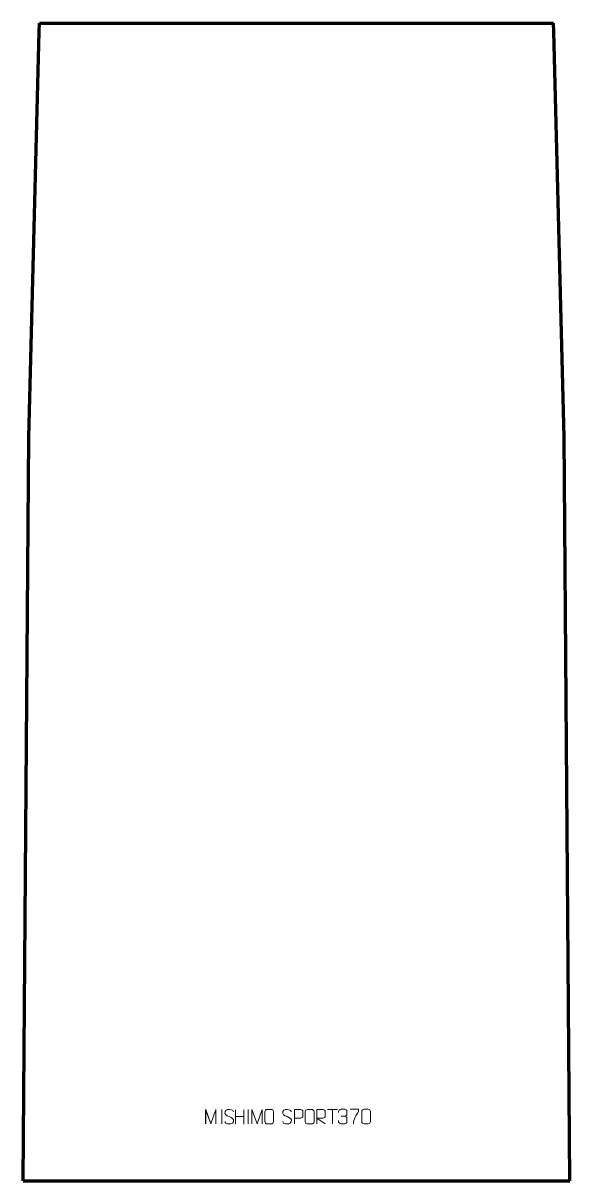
# Model space of a CAD drawing. Header units: millimetres. Extents: x -472 to 472, y -1342 to 658.
import ezdxf

# ---------------------------------------------------------------- set-up
doc = ezdxf.new("R2010")
doc.units = ezdxf.units.MM
doc.header["$MEASUREMENT"] = 0
doc.layers.add('layer 1', color=7, linetype='Continuous')

msp = doc.modelspace()

# ---------------------------------------------------------------- linework, layer by layer
at = {"layer": 'layer 1', "color": 242, "lineweight": 106}
for points in [[(-462.4991, -57.4991), (-462.4991, -57.4991), (-444.9993, 642.5001), (-444.9993, 642.5001)], [(-444.9993, 642.5001), (-444.9993, 642.5001), (-444.2508, 657.5004), (-444.2508, 657.5004)], [(-444.2508, 657.5004), (-444.2508, 657.5004), (444.2491, 657.5004), (444.2491, 657.5004)], [(444.9993, 642.5001), (444.9993, 642.5001), (444.2491, 657.5004), (444.2491, 657.5004)], [(462.4991, -57.4991), (462.4991, -57.4991), (444.9993, 642.5001), (444.9993, 642.5001)], [(-472.4996, -1342.4992), (-472.4996, -1342.4992), (-462.4991, -57.4991), (-462.4991, -57.4991)], [(472.4996, -1342.4992), (472.4996, -1342.4992), (462.4991, -57.4991), (462.4991, -57.4991)], [(-472.4996, -1342.4992), (-472.4996, -1342.4992), (472.4996, -1342.4992), (472.4996, -1342.4992)]]:
    msp.add_open_spline(points, degree=3, dxfattribs=at)
at = {"layer": 'layer 1', "color": 250, "lineweight": 9}
for points, knots in [([(-157.0184, -1244.0445), (-157.0184, -1244.0445), (-157.0184, -1219.0804), (-157.0184, -1219.0804), (-157.0184, -1219.0804), (-157.0184, -1219.0804), (-148.0911, -1244.0445), (-148.0911, -1244.0445), (-148.0911, -1244.0445), (-148.0911, -1244.0445), (-139.329, -1219.081), (-139.329, -1219.081), (-139.329, -1219.081), (-139.329, -1219.081), (-139.329, -1244.0445), (-139.329, -1244.0445)], [0, 0, 0, 0, 0.2, 0.2, 0.2, 0.2, 0.4, 0.4, 0.4, 0.4, 0.6, 0.6, 0.6, 0.6, 1, 1, 1, 1]), ([(-156.9776, -1244.0532), (-156.9776, -1244.0532), (-156.9776, -1219.0953), (-156.9776, -1219.0953), (-156.9776, -1219.0953), (-156.9776, -1219.0953), (-148.0525, -1244.0532), (-148.0525, -1244.0532), (-148.0525, -1244.0532), (-148.0525, -1244.0532), (-139.2926, -1219.0958), (-139.2926, -1219.0958), (-139.2926, -1219.0958), (-139.2926, -1219.0958), (-139.2926, -1244.0532), (-139.2926, -1244.0532)], [0, 0, 0, 0, 0.2, 0.2, 0.2, 0.2, 0.4, 0.4, 0.4, 0.4, 0.6, 0.6, 0.6, 0.6, 1, 1, 1, 1]), ([(-116.2926, -1231.5745), (-120.5409, -1230.1041), (-125.449, -1228.3083), (-123.4439, -1222.788), (-123.4439, -1222.788), (-121.9404, -1218.6481), (-116.7268, -1219.0366), (-113.1232, -1219.6377), (-113.1232, -1219.6377), (-110.2626, -1220.1149), (-109.3979, -1221.3281), (-109.0873, -1223.4122)], [0, 0, 0, 0, 0.25, 0.25, 0.25, 0.25, 0.5, 0.5, 0.5, 0.5, 1, 1, 1, 1]), ([(-77.0184, -1244.0445), (-77.0184, -1244.0445), (-77.0184, -1219.0804), (-77.0184, -1219.0804), (-77.0184, -1219.0804), (-77.0184, -1219.0804), (-68.0911, -1244.0445), (-68.0911, -1244.0445), (-68.0911, -1244.0445), (-68.0911, -1244.0445), (-59.329, -1219.081), (-59.329, -1219.081), (-59.329, -1219.081), (-59.329, -1219.081), (-59.329, -1244.0445), (-59.329, -1244.0445)], [0, 0, 0, 0, 0.2, 0.2, 0.2, 0.2, 0.4, 0.4, 0.4, 0.4, 0.6, 0.6, 0.6, 0.6, 1, 1, 1, 1]), ([(-50.8486, -1219.0863), (-48.5229, -1219.0863), (-46.1968, -1219.0863), (-43.8707, -1219.0863), (-43.8707, -1219.0863), (-41.9241, -1219.0507), (-39.9327, -1220.5423), (-39.906, -1222.9799), (-39.906, -1222.9799), (-39.9064, -1228.7268), (-39.9064, -1234.4741), (-39.906, -1240.2218), (-39.906, -1240.2218), (-40.0458, -1242.5452), (-41.723, -1244.0248), (-43.8707, -1244.0356), (-43.8707, -1244.0356), (-46.2026, -1244.0352), (-48.5345, -1244.0352), (-50.866, -1244.0356), (-50.866, -1244.0356), (-52.791, -1244.141), (-54.7631, -1242.2565), (-54.7519, -1240.2392), (-54.7519, -1240.2392), (-54.7516, -1234.4691), (-54.7516, -1228.6994), (-54.7519, -1222.9301), (-54.7519, -1222.9301), (-54.7477, -1220.792), (-53.001, -1219.0728), (-50.8486, -1219.0863)], [0, 0, 0, 0, 0.111111111, 0.111111111, 0.111111111, 0.111111111, 0.222222222, 0.222222222, 0.222222222, 0.222222222, 0.333333333, 0.333333333, 0.333333333, 0.333333333, 0.444444444, 0.444444444, 0.444444444, 0.444444444, 0.555555556, 0.555555556, 0.555555556, 0.555555556, 0.666666667, 0.666666667, 0.666666667, 0.666666667, 0.777777778, 0.777777778, 0.777777778, 0.777777778, 1, 1, 1, 1]), ([(-16.2926, -1231.5745), (-20.5409, -1230.1041), (-25.449, -1228.3083), (-23.4439, -1222.788), (-23.4439, -1222.788), (-21.9404, -1218.6481), (-16.7268, -1219.0366), (-13.1232, -1219.6377), (-13.1232, -1219.6377), (-10.2626, -1220.1149), (-9.3979, -1221.3281), (-9.0873, -1223.4122)], [0, 0, 0, 0, 0.25, 0.25, 0.25, 0.25, 0.5, 0.5, 0.5, 0.5, 1, 1, 1, 1]), ([(-3.6319, -1244.2282), (-3.6319, -1244.2282), (-3.6319, -1219.2685), (-3.6319, -1219.2685), (-3.6319, -1219.2685), (-0.036, -1219.2685), (3.5602, -1219.2685), (7.1564, -1219.2685), (7.1564, -1219.2685), (9.4822, -1219.3064), (11.04, -1220.7968), (11.0358, -1223.1636), (11.0358, -1223.1636), (11.0354, -1225.1997), (11.0354, -1228.2598), (11.0358, -1230.2963), (11.0358, -1230.2963), (11.0293, -1232.1721), (9.2166, -1234.1145), (7.2065, -1234.1337), (7.2065, -1234.1337), (7.2065, -1234.1337), (-3.6319, -1234.1337), (-3.6319, -1234.1337)], [0, 0, 0, 0, 0.142857143, 0.142857143, 0.142857143, 0.142857143, 0.285714286, 0.285714286, 0.285714286, 0.285714286, 0.428571429, 0.428571429, 0.428571429, 0.428571429, 0.571428571, 0.571428571, 0.571428571, 0.571428571, 0.714285714, 0.714285714, 0.714285714, 0.714285714, 1, 1, 1, 1]), ([(19.1203, -1219.246), (21.487, -1219.246), (23.8541, -1219.246), (26.2212, -1219.246), (26.2212, -1219.246), (28.2022, -1219.2104), (30.2287, -1220.7051), (30.2558, -1223.1478), (30.2558, -1223.1478), (30.2554, -1228.9066), (30.2554, -1234.6659), (30.2558, -1240.4255), (30.2558, -1240.4255), (30.1136, -1242.7537), (28.4068, -1244.2363), (26.2212, -1244.2472), (26.2212, -1244.2472), (23.8482, -1244.2468), (21.4752, -1244.2468), (19.1026, -1244.2472), (19.1026, -1244.2472), (17.1437, -1244.3528), (15.1368, -1242.4644), (15.1482, -1240.4429), (15.1482, -1240.4429), (15.1485, -1234.6608), (15.1485, -1228.8792), (15.1482, -1223.0979), (15.1482, -1223.0979), (15.1525, -1220.9553), (16.93, -1219.2325), (19.1203, -1219.246)], [0, 0, 0, 0, 0.111111111, 0.111111111, 0.111111111, 0.111111111, 0.222222222, 0.222222222, 0.222222222, 0.222222222, 0.333333333, 0.333333333, 0.333333333, 0.333333333, 0.444444444, 0.444444444, 0.444444444, 0.444444444, 0.555555556, 0.555555556, 0.555555556, 0.555555556, 0.666666667, 0.666666667, 0.666666667, 0.666666667, 0.777777778, 0.777777778, 0.777777778, 0.777777778, 1, 1, 1, 1]), ([(34.9234, -1244.2633), (34.9234, -1244.2633), (34.9234, -1219.3098), (34.9234, -1219.3098), (34.9234, -1219.3098), (38.5182, -1219.3098), (42.1137, -1219.3098), (45.7089, -1219.3098), (45.7089, -1219.3098), (48.0342, -1219.3475), (49.5915, -1220.8375), (49.5874, -1223.2039), (49.5874, -1223.2039), (49.587, -1225.2394), (49.587, -1228.2988), (49.5874, -1230.3348), (49.5874, -1230.3348), (49.5809, -1232.2103), (47.7686, -1234.1521), (45.7591, -1234.1712), (45.7591, -1234.1712), (45.7591, -1234.1712), (34.9234, -1234.1712), (34.9234, -1234.1712), (34.9234, -1234.1712), (34.9234, -1234.1712), (49.5781, -1244.2633), (49.5781, -1244.2633)], [0, 0, 0, 0, 0.125, 0.125, 0.125, 0.125, 0.25, 0.25, 0.25, 0.25, 0.375, 0.375, 0.375, 0.375, 0.5, 0.5, 0.5, 0.5, 0.625, 0.625, 0.625, 0.625, 0.75, 0.75, 0.75, 0.75, 1, 1, 1, 1]), ([(72.4576, -1224.5648), (72.4576, -1224.5648), (72.4576, -1222.7076), (72.4576, -1222.7076), (72.4576, -1222.7076), (72.4433, -1220.9657), (75.1078, -1218.8476), (77.1669, -1218.8703), (77.1669, -1218.8703), (79.231, -1218.8703), (81.295, -1218.8703), (83.3587, -1218.8703), (83.3587, -1218.8703), (85.5532, -1218.8615), (87.1515, -1220.7083), (87.1959, -1222.6204), (87.1959, -1222.6204), (87.1955, -1224.0555), (87.1955, -1225.4906), (87.1959, -1226.9261), (87.1959, -1226.9261), (87.1473, -1228.5796), (85.5447, -1230.8096), (83.3464, -1230.7996), (83.3464, -1230.7996), (85.5501, -1230.8108), (87.1581, -1232.614), (87.2121, -1234.6735), (87.2121, -1234.6735), (87.2117, -1236.4582), (87.2117, -1238.2429), (87.2121, -1240.028), (87.2121, -1240.028), (87.2222, -1242.0894), (85.1673, -1243.8525), (83.3464, -1243.8444), (83.3464, -1243.8444), (81.2811, -1243.8441), (79.2159, -1243.8441), (77.1503, -1243.8444), (77.1503, -1243.8444), (74.9817, -1243.8329), (72.4507, -1241.4327), (72.4321, -1239.9709), (72.4321, -1239.9709), (72.4321, -1239.9709), (72.4321, -1238.0623), (72.4321, -1238.0623)], [0, 0, 0, 0, 0.076923077, 0.076923077, 0.076923077, 0.076923077, 0.153846154, 0.153846154, 0.153846154, 0.153846154, 0.230769231, 0.230769231, 0.230769231, 0.230769231, 0.307692308, 0.307692308, 0.307692308, 0.307692308, 0.384615385, 0.384615385, 0.384615385, 0.384615385, 0.461538462, 0.461538462, 0.461538462, 0.461538462, 0.538461538, 0.538461538, 0.538461538, 0.538461538, 0.615384615, 0.615384615, 0.615384615, 0.615384615, 0.692307692, 0.692307692, 0.692307692, 0.692307692, 0.769230769, 0.769230769, 0.769230769, 0.769230769, 0.846153846, 0.846153846, 0.846153846, 0.846153846, 1, 1, 1, 1]), ([(92.5176, -1218.8881), (92.5176, -1218.8881), (107.3337, -1218.8881), (107.3337, -1218.8881), (107.3337, -1218.8881), (107.3334, -1220.1377), (107.3334, -1221.3873), (107.3337, -1222.6371), (107.3337, -1222.6371), (103.3393, -1228.6342), (98.4241, -1236.4678), (98.4241, -1243.8466)], [0, 0, 0, 0, 0.25, 0.25, 0.25, 0.25, 0.5, 0.5, 0.5, 0.5, 1, 1, 1, 1]), ([(116.7903, -1218.8211), (119.157, -1218.8211), (121.5241, -1218.8211), (123.8912, -1218.8211), (123.8912, -1218.8211), (125.8722, -1218.7855), (127.8987, -1220.2802), (127.9258, -1222.7229), (127.9258, -1222.7229), (127.9254, -1228.4817), (127.9254, -1234.241), (127.9258, -1240.0006), (127.9258, -1240.0006), (127.7836, -1242.3288), (126.0768, -1243.8114), (123.8912, -1243.8223), (123.8912, -1243.8223), (121.5182, -1243.8219), (119.1452, -1243.8219), (116.7726, -1243.8223), (116.7726, -1243.8223), (114.8137, -1243.9279), (112.8068, -1242.0395), (112.8182, -1240.018), (112.8182, -1240.018), (112.8185, -1234.2359), (112.8185, -1228.4543), (112.8182, -1222.673), (112.8182, -1222.673), (112.8225, -1220.5304), (114.6, -1218.8076), (116.7903, -1218.8211)], [0, 0, 0, 0, 0.111111111, 0.111111111, 0.111111111, 0.111111111, 0.222222222, 0.222222222, 0.222222222, 0.222222222, 0.333333333, 0.333333333, 0.333333333, 0.333333333, 0.444444444, 0.444444444, 0.444444444, 0.444444444, 0.555555556, 0.555555556, 0.555555556, 0.555555556, 0.666666667, 0.666666667, 0.666666667, 0.666666667, 0.777777778, 0.777777778, 0.777777778, 0.777777778, 1, 1, 1, 1]), ([(116.7931, -1218.8361), (119.1592, -1218.8361), (121.5257, -1218.8361), (123.8922, -1218.8361), (123.8922, -1218.8361), (125.8727, -1218.8005), (127.8987, -1220.2948), (127.9258, -1222.7369), (127.9258, -1222.7369), (127.9254, -1228.4943), (127.9254, -1234.2521), (127.9258, -1240.0103), (127.9258, -1240.0103), (127.7837, -1242.3379), (126.0773, -1243.8202), (123.8922, -1243.831), (123.8922, -1243.831), (121.5198, -1243.8306), (119.1474, -1243.8306), (116.7754, -1243.831), (116.7754, -1243.831), (114.8169, -1243.9366), (112.8105, -1242.0487), (112.8219, -1240.0277), (112.8219, -1240.0277), (112.8223, -1234.2471), (112.8223, -1228.4668), (112.8219, -1222.687), (112.8219, -1222.687), (112.8262, -1220.545), (114.6033, -1218.8225), (116.7931, -1218.8361)], [0, 0, 0, 0, 0.111111111, 0.111111111, 0.111111111, 0.111111111, 0.222222222, 0.222222222, 0.222222222, 0.222222222, 0.333333333, 0.333333333, 0.333333333, 0.333333333, 0.444444444, 0.444444444, 0.444444444, 0.444444444, 0.555555556, 0.555555556, 0.555555556, 0.555555556, 0.666666667, 0.666666667, 0.666666667, 0.666666667, 0.777777778, 0.777777778, 0.777777778, 0.777777778, 1, 1, 1, 1]), ([(-116.2926, -1231.5746), (-112.274, -1233.2213), (-107.2445, -1235.1096), (-109.0785, -1240.4699), (-109.0785, -1240.4699), (-110.5383, -1244.7363), (-115.4491, -1244.4796), (-119.1752, -1243.9249), (-119.1752, -1243.9249), (-121.9252, -1243.5151), (-123.1461, -1242.3016), (-123.5241, -1240.1894)], [0, 0, 0, 0, 0.25, 0.25, 0.25, 0.25, 0.5, 0.5, 0.5, 0.5, 1, 1, 1, 1]), ([(-16.2926, -1231.5746), (-12.274, -1233.2213), (-7.2445, -1235.1096), (-9.0785, -1240.4699), (-9.0785, -1240.4699), (-10.5383, -1244.7363), (-15.4491, -1244.4796), (-19.1752, -1243.9249), (-19.1752, -1243.9249), (-21.9252, -1243.5151), (-23.1461, -1242.3016), (-23.5241, -1240.1894)], [0, 0, 0, 0, 0.25, 0.25, 0.25, 0.25, 0.5, 0.5, 0.5, 0.5, 1, 1, 1, 1])]:
    msp.add_open_spline(points, degree=3, knots=knots, dxfattribs=at)
for points in [[(-129.2926, -1219.0874), (-129.2926, -1219.0874), (-129.2926, -1244.0615), (-129.2926, -1244.0615)], [(-105.4568, -1219.6922), (-105.4568, -1219.6922), (-105.4568, -1244.4697), (-105.4568, -1244.4697)], [(-90.8135, -1219.6922), (-90.8135, -1219.6922), (-90.8135, -1244.6457), (-90.8135, -1244.6457)], [(-83.2926, -1219.0874), (-83.2926, -1219.0874), (-83.2926, -1244.0615), (-83.2926, -1244.0615)], [(53.7619, -1219.3333), (53.7619, -1219.3333), (70.7491, -1219.3333), (70.7491, -1219.3333)], [(62.2557, -1244.2633), (62.2557, -1244.2633), (62.2557, -1219.3098), (62.2557, -1219.3098)], [(-105.4568, -1231.5745), (-105.4568, -1231.5745), (-90.8135, -1231.5741), (-90.8135, -1231.5741)], [(77.1673, -1230.81), (77.1673, -1230.81), (83.3637, -1230.81), (83.3637, -1230.81)]]:
    msp.add_open_spline(points, degree=3, dxfattribs=at)

doc.saveas('drawing.dxf')
